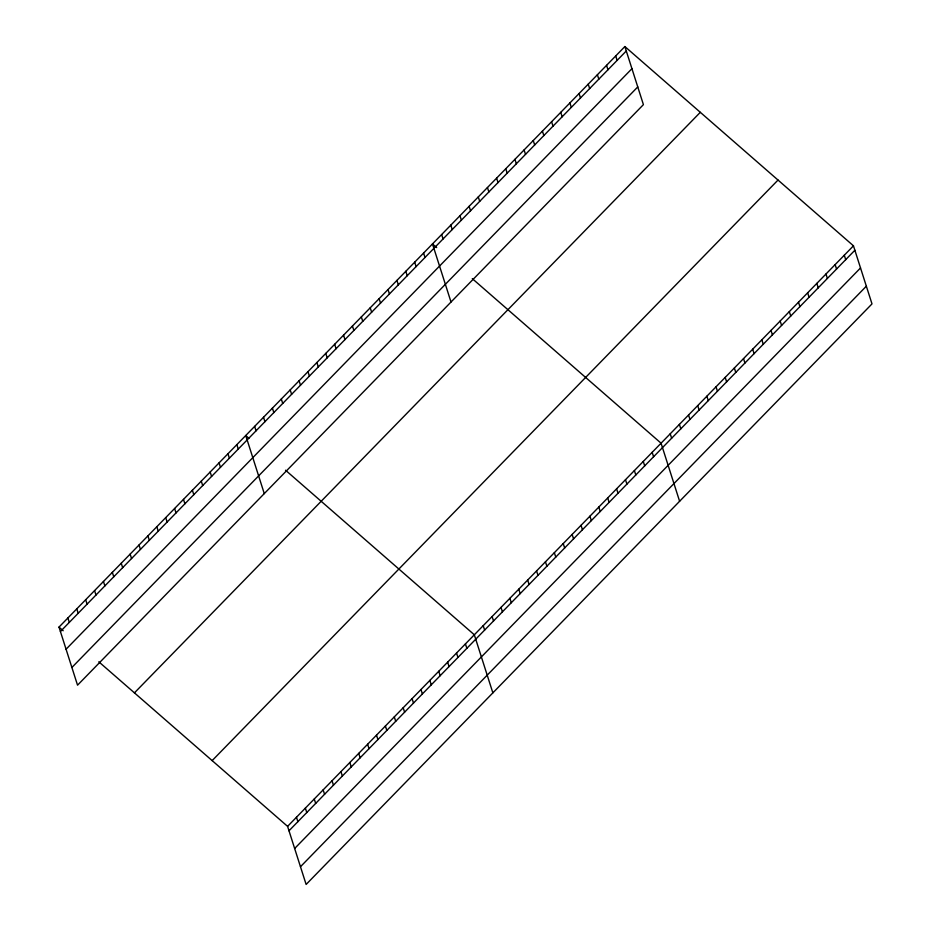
<?xml version="1.0" encoding="UTF-8"?>
<svg xmlns="http://www.w3.org/2000/svg" width="931" height="931" viewBox="0 0 931 931"><rect width="100%" height="100%" fill="white"/><g stroke="black" fill="none" stroke-linecap="round" stroke-linejoin="round"><path stroke-width="1.4" d="M624.876 46.55L643.414 104.633L77.541 685.181L59.002 627.098L624.876 46.55L853.459 245.819L871.998 303.902L306.124 884.45L287.586 826.367L98.814 661.801M60.41 631.521L626.295 50.972M66.066 649.233L631.94 68.685M71.885 667.48L637.77 86.92M134.436 692.862L700.31 112.314M212.152 760.604L778.025 180.055M287.586 826.367L853.459 245.819M288.994 830.789L854.879 250.241M294.65 848.502L860.523 267.953M300.469 866.738L866.354 286.189M436.674 247.588L432.484 243.934L451.011 302.016M472.296 278.637L661.068 443.203L679.607 501.285M248.88 438.257L245.737 435.522L264.276 493.605M285.549 470.225L474.321 634.791L492.86 692.873M59.002 627.098L63.192 630.753M844.301 255.222L845.709 259.644M835.142 264.613L836.55 269.047M825.983 274.017L827.391 278.439M816.813 283.42L818.233 287.842M807.654 292.811L809.062 297.245M798.495 302.214L799.904 306.636M789.325 311.617L790.745 316.04M780.166 321.009L781.586 325.443M771.008 330.412L772.416 334.834M761.849 339.815L763.257 344.237M752.679 349.206L754.098 353.64M743.52 358.61L744.94 363.032M734.361 368.013L735.769 372.435M725.202 377.404L726.611 381.838M615.717 55.953L617.125 60.375M716.032 386.807L717.452 391.229M606.558 65.345L607.966 69.778M706.873 396.21L708.282 400.633M597.399 74.748L598.808 79.17M697.715 405.602L699.123 410.036M588.229 84.151L589.649 88.573M688.556 415.005L689.964 419.439M579.07 93.542L580.479 97.976M679.386 424.408L680.805 428.83M569.912 102.945L571.32 107.368M670.227 433.811L671.635 438.233M560.741 112.348L562.161 116.771M551.583 121.74L553.002 126.174M652.177 452.326L653.585 456.749M542.424 131.143L543.832 135.565M643.274 461.45L644.694 465.872M533.265 140.546L534.673 144.968M634.383 470.574L635.803 474.996M524.095 149.938L525.515 154.371M625.492 479.698L626.912 484.12M514.936 159.341L516.344 163.775M616.601 488.822L618.021 493.244M505.777 168.744L507.186 173.166M607.71 497.945L609.118 502.368M496.619 178.135L498.027 182.569M598.819 507.069L600.227 511.491M487.448 187.538L488.868 191.972M589.928 516.193L591.336 520.615M478.29 196.941L479.698 201.364M581.037 525.317L582.445 529.739M469.131 206.345L470.539 210.767M572.146 534.429L573.554 538.863M459.961 215.736L461.38 220.17M563.243 543.553L564.663 547.987M450.802 225.139L452.222 229.561M554.352 552.677L555.772 557.11M441.643 234.542L443.051 238.964M545.461 561.8L546.881 566.234M536.57 570.924L537.978 575.346M423.593 253.057L425.002 257.491M527.679 580.048L529.087 584.47M414.691 262.181L416.11 266.603M518.788 589.172L520.196 593.594M405.8 271.305L407.219 275.727M509.897 598.296L511.305 602.718M396.909 280.429L398.328 284.851M501.006 607.419L502.414 611.842M388.018 289.553L389.426 293.975M492.115 616.543L493.523 620.965M379.126 298.676L380.535 303.099M483.212 625.667L484.632 630.089M370.235 307.8L371.644 312.222M361.344 316.924L362.753 321.346M465.43 643.915L466.85 648.337M352.453 326.048L353.861 330.47M456.539 653.027L457.947 657.461M343.551 335.16L344.97 339.594M447.648 662.15L449.056 666.584M334.66 344.284L336.079 348.718M438.757 671.274L440.165 675.708M325.769 353.408L327.188 357.841M429.866 680.398L431.274 684.832M316.877 362.531L318.297 366.965M420.975 689.522L422.383 693.944M307.986 371.655L309.395 376.089M412.072 698.646L413.492 703.068M299.095 380.779L300.504 385.201M403.181 707.769L404.601 712.192M290.204 389.903L291.612 394.325M394.29 716.893L395.71 721.316M281.313 399.027L282.721 403.449M385.399 726.017L386.819 730.439M272.422 408.15L273.83 412.573M376.508 735.141L377.916 739.563M263.52 417.274L264.939 421.696M367.617 744.265L369.025 748.687M254.629 426.398L256.048 430.82M358.726 753.388L360.134 757.811M349.835 762.512L351.243 766.935M236.846 444.646L238.255 449.068M340.944 771.624L342.352 776.058M227.955 453.758L229.363 458.192M332.041 780.748L333.461 785.182M219.064 462.882L220.472 467.315M323.15 789.872L324.57 794.306M210.173 472.005L211.581 476.439M314.259 798.996L315.679 803.43M201.282 481.129L202.69 485.563M305.368 808.12L306.776 812.554M192.391 490.253L193.799 494.687M296.477 817.243L297.885 821.666M183.488 499.377L184.908 503.799M174.597 508.501L176.017 512.923M165.706 517.624L167.126 522.047M156.815 526.748L158.223 531.17M147.924 535.872L149.332 540.294M139.033 544.996L140.441 549.418M130.142 554.12L131.55 558.542M121.251 563.243L122.659 567.666M112.348 572.356L113.768 576.789M103.457 581.479L104.877 585.913M94.566 590.603L95.986 595.037M85.675 599.727L87.095 604.161M76.784 608.851L78.192 613.285M67.893 617.975L69.301 622.397"/></g></svg>
